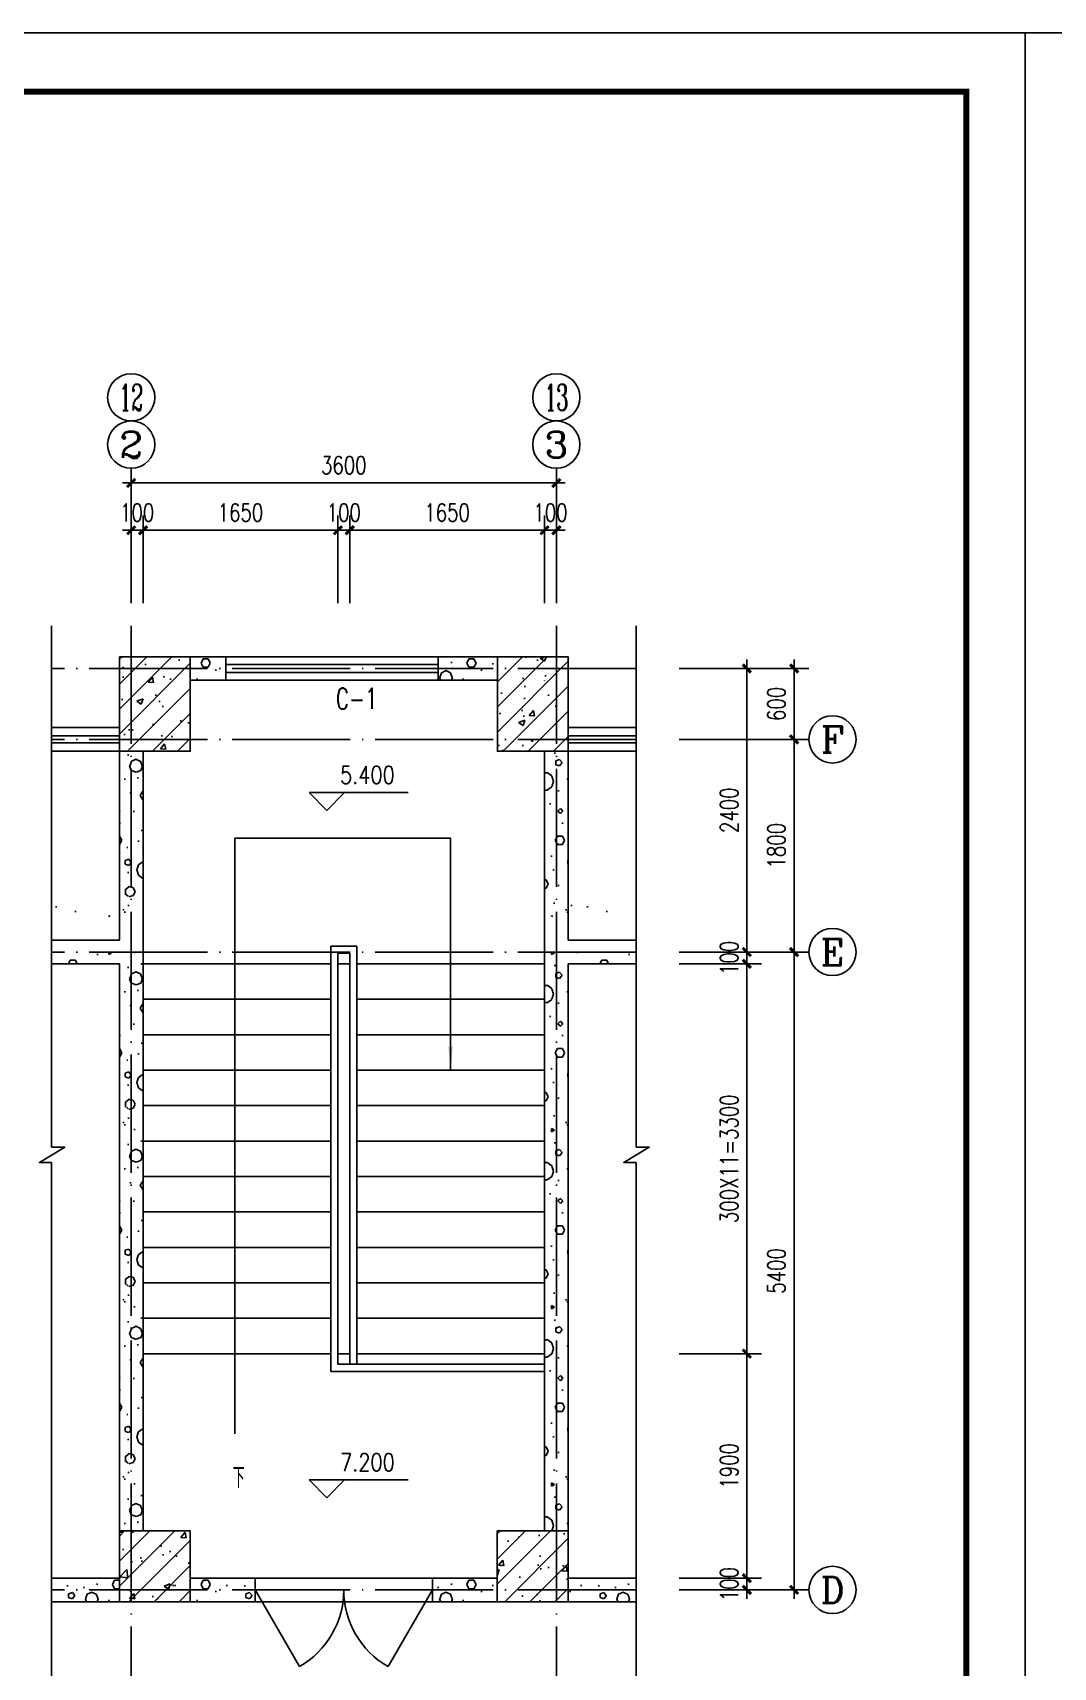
# Model space of a CAD drawing. Extents: x -105837 to 547563, y 466041 to 508041.
# Drawn here: x 352552 to 369838, y 480366 to 508041 of the extents above; entities that cross this region are included whole.
import ezdxf
from ezdxf.enums import TextEntityAlignment as Align

# ---------------------------------------------------------------- set-up
doc = ezdxf.new("R2010")
doc.units = 0
doc.header["$LTSCALE"] = 1000
doc.header["$MEASUREMENT"] = 0
doc.linetypes.add('DOTE', pattern=[2.42, 2, -0.2, 0.02, -0.2])
doc.layers.get('0').update_dxf_attribs({"linetype": 'CONTINUOUS'})
doc.layers.get('DEFPOINTS').update_dxf_attribs({"linetype": 'CONTINUOUS'})
for name, color, linetype in [('AXIS', 3, 'CONTINUOUS'), ('AXIS_TEXT', 7, 'CONTINUOUS'), ('DOTE', 1, 'DOTE'), ('PUB_DIM', 3, 'CONTINUOUS'), ('PUB_TITLE', 4, 'CONTINUOUS'), ('STAIR', 2, 'CONTINUOUS'), ('S详图索引', 7, 'CONTINUOUS'), ('t-填充', 8, 'CONTINUOUS'), ('WALL', 255, 'CONTINUOUS'), ('WINDOW', 4, 'CONTINUOUS'), ('WINDOW_TEXT', 7, 'CONTINUOUS'), ('门窗名称', 7, 'CONTINUOUS')]:
    doc.layers.add(name, color=color, linetype=linetype)
doc.styles.add('COMPLEX', font='COMPLEX.shx')
doc.styles.add('DIM_FONT', font='SIMPLEX.shx', dxfattribs={"width": 0.75})
doc.styles.add('SIMPLEX', font='SIMPLEX.SHX')
doc.styles.add('国标仿宋', font='SIMPLEX.shx', dxfattribs={"width": 0.75, "bigfont": 'gbhzfs.shx'})
doc.dimstyles.new('DIMN', dxfattribs={"dimtxt": 300, "dimasz": 1, "dimexe": 250, "dimexo": 300, "dimgap": 150, "dimtad": 1, "dimdec": 0, "dimzin": 0, "dimdsep": 46, "dimtxsty": 'DIM_FONT', "dimblk": '_DIMX', "dimcen": 0.09, "dimclrt": 7, "dimadec": 0, "dimazin": 0, "dimtfac": 1, "dimtdec": 0, "dimtix": 1, "dimtmove": 2, "dimatfit": 3, "dimldrblk": '_DIMX', "dimfxl": 1, "dimtolj": 1, "dimtzin": 0, "dimarcsym": 0})
pattern_1 = [(0, (-700685.4, 119379.8), (750, 1500), [0, -1500]), (0, (-701562.9, 119177.3), (750, 1500), [0, -1500]), (0, (-701075.4, 119162.3), (750, 1500), [0, -1500]), (0, (-700542.9, 119604.8), (750, 1500), [0, -1500]), (0, (-701165.4, 119087.3), (750, 1500), [0, -1500]), (0, (-700392.9, 120549.8), (750, 1500), [0, -1500]), (0, (-700850.4, 120429.8), (750, 1500), [0, -1500]), (0, (-700610.4, 120242.3), (750, 1500), [0, -1500]), (0, (-701832.9, 120212.3), (750, 1500), [0, -1500]), (0, (-701097.9, 120144.8), (750, 1500), [0, -1500]), (0, (-701382.9, 119762.3), (750, 1500), [0, -1500]), (0, (-701367.9, 119199.8), (750, 1500), [0, -1500]), (0, (-700805.4, 119139.8), (750, 1500), [0, -1500]), (0, (-700392.9, 119799.8), (750, 1500), [0, -1500]), (0, (-701795.4, 119567.3), (750, 1500), [0, -1500]), (0, (-701667.9, 119822.3), (750, 1500), [0, -1500]), (0, (-701082.9, 119717.3), (750, 1500), [0, -1500]), (0, (-701292.9, 119499.8), (750, 1500), [0, -1500]), (0, (-701412.9, 119994.8), (750, 1500), [0, -1500]), (0, (-701225.4, 120557.3), (750, 1500), [0, -1500]), (0, (-701735.4, 119252.3), (750, 1500), [0, -1500]), (0, (-700910.4, 120249.8), (750, 1500), [0, -1500]), (0, (-701607.9, 120272.3), (750, 1500), [0, -1500]), (0, (-701727.9, 120467.3), (750, 1500), [0, -1500]), (130.601294, (-700485.03, 120080.13), (-3749.999965, 4500.000027), [65.8539, -27592.779]), (18.43495, (-700592.18, 120108.7), (3750, 1499.999994), [67.7631, -9419.0698]), (90, (-700592.2, 120044.4), (750, 1500), [64.2857, -2935.7142]), (161.56505, (-700527.9, 120022.99), (-3750.000033, 1499.999893), [67.7631, -9419.0698]), (53.130102, (-700527.9, 120023), (750, 1500), [71.4286, -7428.5714]), (135, (-700470.75, 119258.7), (-750.0001, 1499.9999), [60.6091, -4182.0315]), (45, (-700556.46, 119258.7), (750, 1500), [60.6091, -4182.0315]), (135, (-700513.6, 119215.84), (-750.0001, 1499.9999), [60.6091, -4182.0315]), (45, (-700513.6, 119215.84), (750, 1500), [60.6091, -4182.0315]), (116.56505, (-701192.2, 120265.8), (-0.0001, 3000), [79.8596, -1597.1913]), (180, (-701227.9, 120337.3), (-750, 1500), [85.7143, -1414.2857]), (63.43495, (-701349.3, 120265.8), (1e-06, 3000), [79.8596, -1597.1913]), (116.56505, (-701313.6, 120194.4), (-0.0001, 3000), [79.8596, -1597.1913]), (0, (-701313.6, 120194.4), (750, 1500), [85.7143, -1414.2857]), (63.43495, (-701227.9, 120194.4), (1e-06, 3000), [79.8596, -1597.1913]), (107.102728, (-700627.89, 119758.7), (-2249.999919, 7500.0000288), [97.1534, -40707.258]), (143.972626, (-700656.46, 119851.56), (-14249.99984, 10500.000003), [97.1534, -20305.0515]), (180, (-700735, 119908.7), (-750, 1500), [92.8571, -1407.1428]), (36.027373, (-700906.46, 119851.56), (14249.999915, 10499.999902), [97.1534, -20305.0515]), (71.56505, (-700935.03, 119765.84), (2250.000015, 7499.999997), [90.3508, -9396.4821]), (107.102728, (-700906.46, 119672.987), (-2249.999919, 7500.0000288), [97.1534, -40707.258]), (143.972626, (-700827.89, 119615.84), (-14249.99984, 10500.000003), [97.1534, -20305.0515]), (0, (-700827.9, 119615.8), (750, 1500), [92.8571, -1407.1428]), (36.027373, (-700735.03, 119615.84), (14249.999915, 10499.999902), [97.1534, -20305.0515]), (71.56505, (-700656.46, 119672.99), (2250.000015, 7499.999997), [90.3508, -9396.4821]), (150.255118, (-700613.6, 120458.7), (-2250.000005, 1499.99998), [57.5875, -12035.799]), (90, (-700663.6, 120430.1), (750, 1500), [57.1429, -2942.857]), (29.744881, (-700663.6, 120430.13), (2250, 1499.999993), [57.5875, -12035.799]), (116.56505, (-700963.6, 119394.4), (-0.0001, 3000), [79.8596, -1597.1913]), (168.690067, (-700999.32, 119465.84), (-6750.000012, 1499.999964), [72.8431, -15224.214]), (41.185925, (-701127.89, 119430.13), (18749.999943, 16499.999905), [75.9296, -31814.5065]), (90, (-701127.9, 119358.7), (750, 1500), [71.4286, -2928.5713]), (138.814074, (-701070.75, 119308.7), (-18749.999723, 16500.0001545), [75.9296, -31814.5065]), (16.699244, (-701070.75, 119308.7), (24749.9999575, 7499.9999645), [74.5736, -31246.3455]), (60.945396, (-700999.32, 119330.13), (750.000003, 1499.9999955), [73.5402, -30813.3495]), (109.983106, (-701592.176, 120022.99), (-3750.00002, 10499.9999887), [83.605, -35030.4945]), (155.556045, (-701620.75, 120101.56), (-9750.0000463, 4499.9999106), [86.3075, -36162.8295]), (24.443955, (-701777.89, 120101.56), (9750.000014, 4499.9999825), [86.3075, -36162.8295]), (70.0168934, (-701806.46, 120022.99), (3750.0000173, 10499.9999904), [83.605, -35030.4945]), (109.983106, (-701777.89, 119944.415), (-3750.00002, 10499.9999887), [83.605, -35030.4945]), (160.016893, (-701699.32, 119915.84), (-3750.000019, 1499.999938), [83.605, -17473.4445]), (19.983107, (-701699.32, 119915.84), (3749.999996, 1500.000004), [83.605, -17473.4445]), (70.0168934, (-701620.75, 119944.415), (3750.0000173, 10499.9999904), [83.605, -35030.4945]), (122.005383, (-701035.03, 119887.27), (-750.000103, 1499.999928), [67.3856, -14083.5861]), (18.43495, (-701135.03, 119922.99), (3750, 1499.999994), [67.7631, -9419.0698]), (90, (-701135, 119858.7), (750, 1500), [64.2857, -2935.7142]), (161.56505, (-701070.75, 119837.27), (-3750.000033, 1499.999893), [67.7631, -9419.0698]), (54.462322, (-701070.75, 119837.27), (5249.999997, 7499.999995), [61.4452, -25745.5305]), (116.56505, (-701470.7, 119523), (-0.0001, 3000), [79.8596, -1597.1913]), (180, (-701506.5, 119594.4), (-750, 1500), [78.5714, -1421.4285]), (59.036243, (-701627.89, 119522.99), (750.000002, 1499.999993), [83.2993, -17409.555]), (120.963756, (-701585.03, 119451.56), (-750.000102, 1499.999931), [83.2993, -17409.555]), (0, (-701585, 119451.6), (750, 1500), [78.5714, -1421.4285]), (63.43495, (-701506.5, 119451.6), (1e-06, 3000), [79.8596, -1597.1913])]
pattern_2 = [(0, (-700685.4, 119979.8), (750, 1500), [0, -1500]), (0, (-701562.9, 119777.3), (750, 1500), [0, -1500]), (0, (-701075.4, 119762.3), (750, 1500), [0, -1500]), (0, (-700542.9, 120204.8), (750, 1500), [0, -1500]), (0, (-701165.4, 119687.3), (750, 1500), [0, -1500]), (0, (-700392.9, 121149.8), (750, 1500), [0, -1500]), (0, (-700850.4, 121029.8), (750, 1500), [0, -1500]), (0, (-700610.4, 120842.3), (750, 1500), [0, -1500]), (0, (-701832.9, 120812.3), (750, 1500), [0, -1500]), (0, (-701097.9, 120744.8), (750, 1500), [0, -1500]), (0, (-701382.9, 120362.3), (750, 1500), [0, -1500]), (0, (-701367.9, 119799.8), (750, 1500), [0, -1500]), (0, (-700805.4, 119739.8), (750, 1500), [0, -1500]), (0, (-700392.9, 120399.8), (750, 1500), [0, -1500]), (0, (-701795.4, 120167.3), (750, 1500), [0, -1500]), (0, (-701667.9, 120422.3), (750, 1500), [0, -1500]), (0, (-701082.9, 120317.3), (750, 1500), [0, -1500]), (0, (-701292.9, 120099.8), (750, 1500), [0, -1500]), (0, (-701412.9, 120594.8), (750, 1500), [0, -1500]), (0, (-701225.4, 121157.3), (750, 1500), [0, -1500]), (0, (-701735.4, 119852.3), (750, 1500), [0, -1500]), (0, (-700910.4, 120849.8), (750, 1500), [0, -1500]), (0, (-701607.9, 120872.3), (750, 1500), [0, -1500]), (0, (-701727.9, 121067.3), (750, 1500), [0, -1500]), (130.601294, (-700485.03, 120680.13), (-3749.999965, 4500.000027), [65.8539, -27592.779]), (18.43495, (-700592.18, 120708.7), (3750, 1499.999994), [67.7631, -9419.0698]), (90, (-700592.2, 120644.4), (750, 1500), [64.2857, -2935.7142]), (161.56505, (-700527.9, 120622.99), (-3750.000033, 1499.999893), [67.7631, -9419.0698]), (53.130102, (-700527.9, 120623), (750, 1500), [71.4286, -7428.5714]), (135, (-700470.75, 119858.7), (-750.0001, 1499.9999), [60.6091, -4182.0315]), (45, (-700556.46, 119858.7), (750, 1500), [60.6091, -4182.0315]), (135, (-700513.6, 119815.84), (-750.0001, 1499.9999), [60.6091, -4182.0315]), (45, (-700513.6, 119815.84), (750, 1500), [60.6091, -4182.0315]), (116.56505, (-701192.2, 120865.8), (-0.0001, 3000), [79.8596, -1597.1913]), (180, (-701227.9, 120937.3), (-750, 1500), [85.7143, -1414.2857]), (63.43495, (-701349.3, 120865.8), (1e-06, 3000), [79.8596, -1597.1913]), (116.56505, (-701313.6, 120794.4), (-0.0001, 3000), [79.8596, -1597.1913]), (0, (-701313.6, 120794.4), (750, 1500), [85.7143, -1414.2857]), (63.43495, (-701227.9, 120794.4), (1e-06, 3000), [79.8596, -1597.1913]), (107.102728, (-700627.89, 120358.7), (-2249.999919, 7500.0000288), [97.1534, -40707.258]), (143.972626, (-700656.46, 120451.56), (-14249.99984, 10500.000003), [97.1534, -20305.0515]), (180, (-700735, 120508.7), (-750, 1500), [92.8571, -1407.1428]), (36.027373, (-700906.46, 120451.56), (14249.999915, 10499.999902), [97.1534, -20305.0515]), (71.56505, (-700935.03, 120365.84), (2250.000015, 7499.999997), [90.3508, -9396.4821]), (107.102728, (-700906.46, 120272.987), (-2249.999919, 7500.0000288), [97.1534, -40707.258]), (143.972626, (-700827.89, 120215.84), (-14249.99984, 10500.000003), [97.1534, -20305.0515]), (0, (-700827.9, 120215.8), (750, 1500), [92.8571, -1407.1428]), (36.027373, (-700735.03, 120215.84), (14249.999915, 10499.999902), [97.1534, -20305.0515]), (71.56505, (-700656.46, 120272.99), (2250.000015, 7499.999997), [90.3508, -9396.4821]), (150.255118, (-700613.6, 121058.7), (-2250.000005, 1499.99998), [57.5875, -12035.799]), (90, (-700663.6, 121030.1), (750, 1500), [57.1429, -2942.857]), (29.744881, (-700663.6, 121030.13), (2250, 1499.999993), [57.5875, -12035.799]), (116.56505, (-700963.6, 119994.4), (-0.0001, 3000), [79.8596, -1597.1913]), (168.690067, (-700999.32, 120065.84), (-6750.000012, 1499.999964), [72.8431, -15224.214]), (41.185925, (-701127.89, 120030.13), (18749.999943, 16499.999905), [75.9296, -31814.5065]), (90, (-701127.9, 119958.7), (750, 1500), [71.4286, -2928.5713]), (138.814074, (-701070.75, 119908.7), (-18749.999723, 16500.0001545), [75.9296, -31814.5065]), (16.699244, (-701070.75, 119908.7), (24749.9999575, 7499.9999645), [74.5736, -31246.3455]), (60.945396, (-700999.32, 119930.13), (750.000003, 1499.9999955), [73.5402, -30813.3495]), (109.983106, (-701592.176, 120622.99), (-3750.00002, 10499.9999887), [83.605, -35030.4945]), (155.556045, (-701620.75, 120701.56), (-9750.0000463, 4499.9999106), [86.3075, -36162.8295]), (24.443955, (-701777.89, 120701.56), (9750.000014, 4499.9999825), [86.3075, -36162.8295]), (70.0168934, (-701806.46, 120622.99), (3750.0000173, 10499.9999904), [83.605, -35030.4945]), (109.983106, (-701777.89, 120544.415), (-3750.00002, 10499.9999887), [83.605, -35030.4945]), (160.016893, (-701699.32, 120515.84), (-3750.000019, 1499.999938), [83.605, -17473.4445]), (19.983107, (-701699.32, 120515.84), (3749.999996, 1500.000004), [83.605, -17473.4445]), (70.0168934, (-701620.75, 120544.415), (3750.0000173, 10499.9999904), [83.605, -35030.4945]), (122.005383, (-701035.03, 120487.27), (-750.000103, 1499.999928), [67.3856, -14083.5861]), (18.43495, (-701135.03, 120522.99), (3750, 1499.999994), [67.7631, -9419.0698]), (90, (-701135, 120458.7), (750, 1500), [64.2857, -2935.7142]), (161.56505, (-701070.75, 120437.27), (-3750.000033, 1499.999893), [67.7631, -9419.0698]), (54.462322, (-701070.75, 120437.27), (5249.999997, 7499.999995), [61.4452, -25745.5305]), (116.56505, (-701470.7, 120123), (-0.0001, 3000), [79.8596, -1597.1913]), (180, (-701506.5, 120194.4), (-750, 1500), [78.5714, -1421.4285]), (59.036243, (-701627.89, 120122.99), (750.000002, 1499.999993), [83.2993, -17409.555]), (120.963756, (-701585.03, 120051.56), (-750.000102, 1499.999931), [83.2993, -17409.555]), (0, (-701585, 120051.6), (750, 1500), [78.5714, -1421.4285]), (63.43495, (-701506.5, 120051.6), (1e-06, 3000), [79.8596, -1597.1913])]

# ---------------------------------------------------------------- blocks, each defined once
blk = doc.blocks.new('_DIMX')
blk.add_line((-150, 0), (150, 0))
at = {"const_width": 50}
blk.add_lwpolyline([(-70, -70), (70, 70)], dxfattribs=at)
blk = doc.blocks.new('*D77')
at = {"layer": 'DEFPOINTS', "color": 0, "transparency": 16777216}
for p in [(361221, 499617), (361221, 498080), (361421, 498080)]:
    blk.add_point(p, dxfattribs=at)
at = {"layer": 'PUB_DIM', "color": 0, "lineweight": -2, "transparency": 16777216}
for p, q in [((361221, 498380), (361221, 499867)), ((361421, 498380), (361421, 499867)), ((361220, 499617), (361219, 499617)), ((361421, 499617), (361221, 499617)), ((361422, 499617), (361423, 499617))]:
    blk.add_line(p, q, dxfattribs=at)
blk.add_blockref('_DIMX', (361221, 499617), dxfattribs=at)
at = {"layer": 'PUB_DIM', "color": 0, "lineweight": -2, "transparency": 16777216, "rotation": 180}
blk.add_blockref('_DIMX', (361421, 499617), dxfattribs=at)
at = {"layer": 'PUB_DIM', "color": 7, "transparency": 16777216, "insert": (361321, 499917), "char_height": 300, "attachment_point": 5, "style": 'DIM_FONT'}
blk.add_mtext('\\A1;100', dxfattribs=at)
blk = doc.blocks.new('*D78')
at = {"layer": 'DEFPOINTS', "color": 0, "transparency": 16777216}
for p in [(357721, 499617), (357721, 498080), (357921, 498080)]:
    blk.add_point(p, dxfattribs=at)
at = {"layer": 'PUB_DIM', "color": 0, "lineweight": -2, "transparency": 16777216}
for p, q in [((357721, 498380), (357721, 499867)), ((357921, 498380), (357921, 499867)), ((357720, 499617), (357719, 499617)), ((357921, 499617), (357721, 499617)), ((357922, 499617), (357923, 499617))]:
    blk.add_line(p, q, dxfattribs=at)
blk.add_blockref('_DIMX', (357721, 499617), dxfattribs=at)
at = {"layer": 'PUB_DIM', "color": 0, "lineweight": -2, "transparency": 16777216, "rotation": 180}
blk.add_blockref('_DIMX', (357921, 499617), dxfattribs=at)
at = {"layer": 'PUB_DIM', "color": 7, "transparency": 16777216, "insert": (357821, 499917), "char_height": 300, "attachment_point": 5, "style": 'DIM_FONT'}
blk.add_mtext('\\A1;100', dxfattribs=at)
blk = doc.blocks.new('*D79')
at = {"layer": 'DEFPOINTS', "color": 0, "transparency": 16777216}
for p in [(357921, 499617), (357921, 498080), (361221, 498080)]:
    blk.add_point(p, dxfattribs=at)
at = {"layer": 'PUB_DIM', "color": 0, "lineweight": -2, "transparency": 16777216}
for p, q in [((357921, 498380), (357921, 499867)), ((361221, 498380), (361221, 499867)), ((361220, 499617), (357922, 499617))]:
    blk.add_line(p, q, dxfattribs=at)
for p, rotation in [((357921, 499617), 179.999999999998), ((361221, 499617), 359.999999999998)]:
    blk.add_blockref('_DIMX', p, dxfattribs=dict(at, rotation=rotation))
at = {"layer": 'PUB_DIM', "color": 7, "transparency": 16777216, "insert": (359571, 499917), "char_height": 300, "attachment_point": 5, "style": 'DIM_FONT'}
blk.add_mtext('\\A1;1650', dxfattribs=at)
blk = doc.blocks.new('*D80')
at = {"layer": 'DEFPOINTS', "color": 0, "transparency": 16777216}
for p in [(354221, 499617), (354221, 498080), (354421, 498080)]:
    blk.add_point(p, dxfattribs=at)
at = {"layer": 'PUB_DIM', "color": 0, "lineweight": -2, "transparency": 16777216}
for p, q in [((354221, 498380), (354221, 499867)), ((354421, 498380), (354421, 499867)), ((354220, 499617), (354219, 499617)), ((354421, 499617), (354221, 499617)), ((354422, 499617), (354423, 499617))]:
    blk.add_line(p, q, dxfattribs=at)
blk.add_blockref('_DIMX', (354221, 499617), dxfattribs=at)
at = {"layer": 'PUB_DIM', "color": 0, "lineweight": -2, "transparency": 16777216, "rotation": 180}
blk.add_blockref('_DIMX', (354421, 499617), dxfattribs=at)
at = {"layer": 'PUB_DIM', "color": 7, "transparency": 16777216, "insert": (354321, 499917), "char_height": 300, "attachment_point": 5, "style": 'DIM_FONT'}
blk.add_mtext('\\A1;100', dxfattribs=at)
blk = doc.blocks.new('*D81')
at = {"layer": 'DEFPOINTS', "color": 0, "transparency": 16777216}
for p in [(354221, 500417), (354221, 498080), (361421, 498080)]:
    blk.add_point(p, dxfattribs=at)
at = {"layer": 'PUB_DIM', "color": 0, "lineweight": -2, "transparency": 16777216}
for p, q in [((354221, 498380), (354221, 500667)), ((361421, 498380), (361421, 500667)), ((361420, 500417), (354222, 500417))]:
    blk.add_line(p, q, dxfattribs=at)
for p, rotation in [((354221, 500417), 179.9999999999991), ((361421, 500417), 359.9999999999991)]:
    blk.add_blockref('_DIMX', p, dxfattribs=dict(at, rotation=rotation))
at = {"layer": 'PUB_DIM', "color": 7, "transparency": 16777216, "insert": (357821, 500717), "char_height": 300, "attachment_point": 5, "style": 'DIM_FONT'}
blk.add_mtext('\\A1;3600', dxfattribs=at)
blk = doc.blocks.new('*D82')
at = {"layer": 'DEFPOINTS', "color": 0, "transparency": 16777216}
for p in [(354421, 499617), (354421, 498080), (357721, 498080)]:
    blk.add_point(p, dxfattribs=at)
at = {"layer": 'PUB_DIM', "color": 0, "lineweight": -2, "transparency": 16777216}
for p, q in [((354421, 498380), (354421, 499867)), ((357721, 498380), (357721, 499867)), ((357720, 499617), (354422, 499617))]:
    blk.add_line(p, q, dxfattribs=at)
at = {"layer": 'PUB_DIM', "color": 0, "lineweight": -2, "transparency": 16777216, "rotation": 180}
blk.add_blockref('_DIMX', (354421, 499617), dxfattribs=at)
at = {"layer": 'PUB_DIM', "color": 0, "lineweight": -2, "transparency": 16777216}
blk.add_blockref('_DIMX', (357721, 499617), dxfattribs=at)
at = {"layer": 'PUB_DIM', "color": 7, "transparency": 16777216, "insert": (356071, 499917), "char_height": 300, "attachment_point": 5, "style": 'DIM_FONT'}
blk.add_mtext('\\A1;1650', dxfattribs=at)
blk = doc.blocks.new('_dblk1')
for p, q in [((-0.5, 0), (-0.25, -0.433)), ((0.5, 0), (0.25, -0.433))]:
    blk.add_line(p, q)
for centre, start, end in [((-0.5, 0), 300, 0), ((0.5, 0), 180, 240)]:
    blk.add_arc(centre, 0.5, start, end)
at = {"layer": 'WINDOW_TEXT', "style": 'SIMPLEX', "flags": 9}
blk.add_attdef('A', text='', height=1, dxfattribs=at).set_placement((0, 1.5), align=Align.MIDDLE)
blk = doc.blocks.new('_WBLK')
for p, q in [((-0.5, 0.5), (0.5, 0.5)), ((0.5, 0.1667), (-0.5, 0.1667)), ((0.5, -0.1667), (-0.5, -0.1667)), ((-0.5, -0.5), (0.5, -0.5))]:
    blk.add_line(p, q)
at = {"layer": 'WINDOW_TEXT', "style": 'SIMPLEX', "flags": 9}
blk.add_attdef('A', text='', height=1, dxfattribs=at).set_placement((0, 1.5), align=Align.MIDDLE)
blk = doc.blocks.new('_arrow')
blk.add_solid([(0, 0), (-1, 0.1), (-1, -0.1)])
blk = doc.blocks.new('*D213')
at = {"layer": 'DEFPOINTS', "color": 0, "transparency": 16777216}
for p in [(363203, 485676), (363203, 481876), (364648, 481876)]:
    blk.add_point(p, dxfattribs=at)
at = {"layer": 'PUB_DIM', "color": 0, "lineweight": -2, "transparency": 16777216}
for p, q in [((363503, 485676), (364898, 485676)), ((364648, 485675), (364648, 481877)), ((363503, 481876), (364898, 481876))]:
    blk.add_line(p, q, dxfattribs=at)
for p, rotation in [((364648, 485676), 90), ((364648, 481876), 270)]:
    blk.add_blockref('_DIMX', p, dxfattribs=dict(at, rotation=rotation))
at = {"layer": 'PUB_DIM', "color": 7, "transparency": 16777216, "insert": (364348, 483776), "char_height": 300, "attachment_point": 5, "rotation": 90, "style": 'DIM_FONT'}
blk.add_mtext('\\A1;1900', dxfattribs=at)
blk = doc.blocks.new('*D214')
at = {"layer": 'DEFPOINTS', "color": 0, "transparency": 16777216}
for p in [(363203, 492476), (363203, 481676), (365448, 481676)]:
    blk.add_point(p, dxfattribs=at)
at = {"layer": 'PUB_DIM', "color": 0, "lineweight": -2, "transparency": 16777216}
for p, q in [((363503, 492476), (365698, 492476)), ((365448, 492475), (365448, 481677)), ((363503, 481676), (365698, 481676))]:
    blk.add_line(p, q, dxfattribs=at)
for p, rotation in [((365448, 492476), 90), ((365448, 481676), 270)]:
    blk.add_blockref('_DIMX', p, dxfattribs=dict(at, rotation=rotation))
at = {"layer": 'PUB_DIM', "color": 7, "transparency": 16777216, "insert": (365148, 487076), "char_height": 300, "attachment_point": 5, "rotation": 90, "style": 'DIM_FONT'}
blk.add_mtext('\\A1;5400', dxfattribs=at)
blk = doc.blocks.new('*D215')
at = {"layer": 'DEFPOINTS', "color": 0, "transparency": 16777216}
for p in [(363203, 481876), (363203, 481676), (364648, 481676)]:
    blk.add_point(p, dxfattribs=at)
at = {"layer": 'PUB_DIM', "color": 0, "lineweight": -2, "transparency": 16777216}
for p, q in [((363503, 481876), (364898, 481876)), ((364648, 481877), (364648, 481878)), ((364648, 481876), (364648, 481676)), ((363503, 481676), (364898, 481676)), ((364648, 481675), (364648, 481674))]:
    blk.add_line(p, q, dxfattribs=at)
for p, rotation in [((364648, 481876), 270), ((364648, 481676), 90)]:
    blk.add_blockref('_DIMX', p, dxfattribs=dict(at, rotation=rotation))
at = {"layer": 'PUB_DIM', "color": 7, "transparency": 16777216, "insert": (364348, 481776), "char_height": 300, "attachment_point": 5, "rotation": 90, "style": 'DIM_FONT'}
blk.add_mtext('\\A1;100', dxfattribs=at)
blk = doc.blocks.new('_axiso')
blk.add_circle((0, 0), 0.5)
at = {"layer": 'AXIS_TEXT', "style": 'COMPLEX', "width": 1.041667}
blk.add_attdef('A', text='', height=0.56, dxfattribs=at).set_placement((-0.25, -0.28), (0.25, -0.28), align=Align.FIT)
blk = doc.blocks.new('*D216')
at = {"layer": 'DEFPOINTS', "color": 0, "transparency": 16777216}
for p in [(363203, 492476), (364648, 492476), (363203, 492276)]:
    blk.add_point(p, dxfattribs=at)
at = {"layer": 'PUB_DIM', "color": 0, "lineweight": -2, "transparency": 16777216}
for p, q in [((363503, 492476), (364898, 492476)), ((364648, 492477), (364648, 492478)), ((364648, 492276), (364648, 492476)), ((363503, 492276), (364898, 492276)), ((364648, 492275), (364648, 492274))]:
    blk.add_line(p, q, dxfattribs=at)
for p, rotation in [((364648, 492476), 270), ((364648, 492276), 90)]:
    blk.add_blockref('_DIMX', p, dxfattribs=dict(at, rotation=rotation))
at = {"layer": 'PUB_DIM', "color": 7, "transparency": 16777216, "insert": (364348, 492376), "char_height": 300, "attachment_point": 5, "rotation": 90, "style": 'DIM_FONT'}
blk.add_mtext('\\A1;100', dxfattribs=at)
blk = doc.blocks.new('*D217')
at = {"layer": 'DEFPOINTS', "color": 0, "transparency": 16777216}
for p in [(363203, 497276), (363203, 492476), (364648, 492476)]:
    blk.add_point(p, dxfattribs=at)
at = {"layer": 'PUB_DIM', "color": 0, "lineweight": -2, "transparency": 16777216}
for p, q in [((363503, 497276), (364898, 497276)), ((364648, 497275), (364648, 492477)), ((363503, 492476), (364898, 492476))]:
    blk.add_line(p, q, dxfattribs=at)
for p, rotation in [((364648, 497276), 90), ((364648, 492476), 270)]:
    blk.add_blockref('_DIMX', p, dxfattribs=dict(at, rotation=rotation))
at = {"layer": 'PUB_DIM', "color": 7, "transparency": 16777216, "insert": (364348, 494876), "char_height": 300, "attachment_point": 5, "rotation": 90, "style": 'DIM_FONT'}
blk.add_mtext('\\A1;2400', dxfattribs=at)
blk = doc.blocks.new('*D218')
at = {"layer": 'DEFPOINTS', "color": 0, "transparency": 16777216}
for p in [(363203, 496076), (363203, 492476), (365448, 492476)]:
    blk.add_point(p, dxfattribs=at)
at = {"layer": 'PUB_DIM', "color": 0, "lineweight": -2, "transparency": 16777216}
for p, q in [((363503, 496076), (365698, 496076)), ((365448, 496075), (365448, 492477)), ((363503, 492476), (365698, 492476))]:
    blk.add_line(p, q, dxfattribs=at)
for p, rotation in [((365448, 496076), 90), ((365448, 492476), 270)]:
    blk.add_blockref('_DIMX', p, dxfattribs=dict(at, rotation=rotation))
at = {"layer": 'PUB_DIM', "color": 7, "transparency": 16777216, "insert": (365148, 494276), "char_height": 300, "attachment_point": 5, "rotation": 90, "style": 'DIM_FONT'}
blk.add_mtext('\\A1;1800', dxfattribs=at)
blk = doc.blocks.new('*D219')
at = {"layer": 'DEFPOINTS', "color": 0, "transparency": 16777216}
for p in [(364003, 497276), (364003, 496076), (365448, 496076)]:
    blk.add_point(p, dxfattribs=at)
at = {"layer": 'PUB_DIM', "color": 0, "lineweight": -2, "transparency": 16777216}
for p, q in [((364303, 497276), (365698, 497276)), ((365448, 497275), (365448, 496077)), ((364303, 496076), (365698, 496076))]:
    blk.add_line(p, q, dxfattribs=at)
for p, rotation in [((365448, 497276), 90), ((365448, 496076), 270)]:
    blk.add_blockref('_DIMX', p, dxfattribs=dict(at, rotation=rotation))
at = {"layer": 'PUB_DIM', "color": 7, "transparency": 16777216, "insert": (365148, 496676), "char_height": 300, "attachment_point": 5, "rotation": 90, "style": 'DIM_FONT'}
blk.add_mtext('\\A1;600', dxfattribs=at)
blk = doc.blocks.new('*D220')
at = {"layer": 'DEFPOINTS', "color": 0, "transparency": 16777216}
for p in [(363203, 492276), (363203, 485676), (364648, 485676)]:
    blk.add_point(p, dxfattribs=at)
at = {"layer": 'PUB_DIM', "color": 0, "lineweight": -2, "transparency": 16777216}
for p, q in [((363503, 492276), (364898, 492276)), ((364648, 492275), (364648, 485677)), ((363503, 485676), (364898, 485676))]:
    blk.add_line(p, q, dxfattribs=at)
for p, rotation in [((364648, 492276), 90), ((364648, 485676), 270)]:
    blk.add_blockref('_DIMX', p, dxfattribs=dict(at, rotation=rotation))
at = {"layer": 'PUB_DIM', "color": 7, "transparency": 16777216, "insert": (364348, 488976), "char_height": 300, "attachment_point": 5, "rotation": 90, "style": 'DIM_FONT'}
blk.add_mtext('\\A1;300X11=3300', dxfattribs=at)

msp = doc.modelspace()

# ---------------------------------------------------------------- hatches: boundary and pattern name
at = {"layer": 't-填充'}
h = msp.add_hatch(dxfattribs=at)
h.set_pattern_fill('AN31C', color=256, scale=1500, style=0)
h.set_pattern_definition([(45, (-701127.9, 119837.27), (-212.132034, 212.132034), []), (50, (-701127.9, 119837.3), (1075.8903, -94.1282), [112.5, -1237.5]), (355, (-701127.9, 119837.3), (-208.127, 1128.2882), [90, -990]), (100.4514, (-701038.2, 119829.4), (867.7641, 1034.1593), [95.6103, -1051.7132]), (46.1842, (-701127.9, 120137.3), (1600.8616, -248.2785), [168.75, -1856.25]), (96.6356, (-700994.5, 120116.6), (1401.994, 1461.1768), [143.4154, -1577.5695]), (351.1842, (-701127.9, 120137.3), (1401.993, 1461.178), [135, -1485]), (21, (-700977.9, 120062.3), (895.3606, -603.92834), [112.5, -1237.5]), (326, (-700977.9, 120062.3), (364.973, 1087.7251), [90, -990]), (71.4514, (-700903.3, 120011.9), (1260.3339, 483.7957), [95.6103, -1051.7132]), (37.5, (-701127.9, 119837.27), (18.23978, 499.34078), [0, -978, 0, -1005, 0, -993.75]), (7.5, (-701127.9, 119837.27), (394.6043, 591.61757), [0, -573, 0, -955.5, 0, -378.75]), (327.5, (-701462.4, 119837.27), (800.73365, -33.83231), [0, -375, 0, -1170, 0, -1552.5]), (317.5, (-701612.4, 119837.3), (874.77925, 150.15747), [0, -487.5, 0, -777, 0, -1102.5])])
h.paths.add_polyline_path([(354022.35273, 497476.33465), (355221.35273, 497476.33465), (355221.35273, 495876.33465), (354022.35273, 495876.33465)])
h.paths.add_polyline_path([(360422.35273, 497476.33465), (361621.35273, 497476.33465), (361621.35273, 495876.33465), (360422.35273, 495876.33465)])
h.paths.add_polyline_path([(354021.35273, 482676.33465), (355221.35273, 482676.33465), (355221.35273, 481476.33465), (354021.35273, 481476.33465)])
h.paths.add_polyline_path([(360421.35273, 482676.33465), (361621.35273, 482676.33465), (361621.35273, 481476.33465), (360421.35273, 481476.33465)])
h = msp.add_hatch(dxfattribs=at)
h.set_pattern_fill('AN32C', color=256, scale=1500, style=0)
h.set_pattern_definition(pattern_2)
h.paths.add_polyline_path([(355821.35273, 497476.33465), (355221.35273, 497476.33465), (355221.35273, 497276.33465), (355821.35273, 497276.33465)])
h.paths.add_polyline_path([(355821.35273, 497276.33465), (355221.35273, 497276.33465), (355221.35273, 497076.33465), (355821.35273, 497076.33465)])
h.paths.add_polyline_path([(360422.35273, 497476.33465), (359421.35273, 497476.33465), (359421.35273, 497276.33465), (360422.35273, 497276.33465)])
h.paths.add_polyline_path([(360422.35273, 497276.33465), (359421.35273, 497276.33465), (359421.35273, 497076.33465), (360422.35273, 497076.33465)])
h = msp.add_hatch(dxfattribs=at)
h.set_pattern_fill('AN32C', color=256, scale=1500, style=0)
h.set_pattern_definition(pattern_2)
h.paths.add_polyline_path([(354221.35273, 495876.33465), (354021.35273, 495876.33465), (354021.35273, 493276.33465), (352872.15106, 493276.33465), (352872.15106, 493076.33465), (354221.35273, 493076.33465)])
h.paths.add_polyline_path([(354421.35273, 495876.33465), (354221.35273, 495876.33465), (354221.35273, 493076.33465), (354421.35273, 493076.33465)])
h = msp.add_hatch(dxfattribs=at)
h.set_pattern_fill('AN32C', color=256, scale=1500, style=0)
h.set_pattern_definition(pattern_2)
h.paths.add_polyline_path([(361421.35273, 495876.33465), (361221.35273, 495876.33465), (361221.35273, 493076.33465), (361421.35273, 493076.33465)])
h.paths.add_polyline_path([(361621.35273, 495876.33465), (361421.35273, 495876.33465), (361421.35273, 493076.33465), (362770.55439, 493076.33465), (362770.55439, 493276.33465), (361621.35273, 493276.33465)])
h = msp.add_hatch(dxfattribs=at)
h.set_pattern_fill('AN32C', color=256, scale=1500, style=0)
h.set_pattern_definition(pattern_1)
h.paths.add_polyline_path([(354221.35273, 492476.33465), (352872.15106, 492476.33465), (352872.15106, 492276.33465), (354021.35273, 492276.33465), (354021.35273, 482676.33465), (354221.35273, 482676.33465)])
h.paths.add_polyline_path([(354421.35273, 492476.33465), (354221.35273, 492476.33465), (354221.35273, 482676.33465), (354421.35273, 482676.33465)])
h = msp.add_hatch(dxfattribs=at)
h.set_pattern_fill('AN32C', color=256, scale=1500, style=0)
h.set_pattern_definition(pattern_1)
h.paths.add_polyline_path([(361421.35273, 492476.33465), (361221.35273, 492476.33465), (361221.35273, 482676.33465), (361421.35273, 482676.33465)])
h.paths.add_polyline_path([(361621.35273, 492276.33465), (362770.55439, 492276.33465), (362770.55439, 492476.33465), (361421.35273, 492476.33465), (361421.35273, 482676.33465), (361621.35273, 482676.33465)])
h = msp.add_hatch(dxfattribs=at)
h.set_pattern_fill('AN32C', color=256, scale=1500, style=0)
h.set_pattern_definition(pattern_1)
h.paths.add_polyline_path([(354021.35273, 481876.33465), (352872.15106, 481876.33465), (352872.15106, 481676.33465), (354021.35273, 481676.33465)])
h.paths.add_polyline_path([(354021.35273, 481676.33465), (352872.15106, 481676.33465), (352872.15106, 481476.33465), (354021.35273, 481476.33465)])
h.paths.add_polyline_path([(356321.35273, 481876.33465), (355221.35273, 481876.33465), (355221.35273, 481676.33465), (356321.35273, 481676.33465)])
h.paths.add_polyline_path([(356321.35273, 481676.33465), (355221.35273, 481676.33465), (355221.35273, 481476.33465), (356321.35273, 481476.33465)])
h.paths.add_polyline_path([(360421.35273, 481876.33465), (359321.35273, 481876.33465), (359321.35273, 481676.33465), (360421.35273, 481676.33465)])
h.paths.add_polyline_path([(360421.35273, 481676.33465), (359321.35273, 481676.33465), (359321.35273, 481476.33465), (360421.35273, 481476.33465)])
h = msp.add_hatch(dxfattribs=at)
h.set_pattern_fill('AN32C', color=256, scale=1500, style=0)
h.set_pattern_definition(pattern_1)
h.paths.add_polyline_path([(362770.55439, 481876.33465), (361621.35273, 481876.33465), (361621.35273, 481676.33465), (362770.55439, 481676.33465)])
h.paths.add_polyline_path([(362770.55439, 481676.33465), (361621.35273, 481676.33465), (361621.35273, 481476.33465), (362770.55439, 481476.33465)])

# ---------------------------------------------------------------- linework, layer by layer
at = {"color": 23}
for p, q in [((352872.15106, 497999.01543), (352872.15106, 489169.97914)), ((362770.55439, 497999.01543), (362770.55439, 489169.97914)), ((352872.15106, 488915.64968), (352872.15106, 480020.67966)), ((362770.55439, 488915.64968), (362770.55439, 480020.67966)), ((359321.35273, 481876.33465), (356321.35273, 481876.33465)), ((356321.35273, 481476.33465), (359321.35273, 481476.33465))]:
    msp.add_line(p, q, dxfattribs=at)
for points in [[(352872.15106, 489169.97914), (353095.16674, 489169.97914), (352665.05377, 488915.64968), (352872.15106, 488915.64968)], [(362770.55439, 489169.97914), (362993.57008, 489169.97914), (362563.45711, 488915.64968), (362770.55439, 488915.64968)]]:
    msp.add_lwpolyline(points, dxfattribs=at)
at = {"layer": 'DOTE'}
for p, q in [((354221.35273, 497999.01543), (354221.35273, 480020.67966)), ((361421.35273, 497999.01543), (361421.35273, 480020.67966)), ((362770.55439, 497276.33465), (352872.15106, 497276.33465)), ((362770.55439, 496076.33465), (352872.15106, 496076.33465)), ((362770.55439, 492476.33465), (352872.15106, 492476.33465)), ((362770.55439, 481676.33465), (352872.15106, 481676.33465))]:
    msp.add_line(p, q, dxfattribs=at)
at = {"layer": 'PUB_DIM'}
for p, q in [((357233.0493, 495174.99035), (357833.0493, 495174.99035)), ((357533.0493, 494874.99035), (357233.0493, 495174.99035)), ((357533.0493, 495174.99035), (358910.19216, 495174.99035)), ((357833.0493, 495174.99035), (357533.0493, 494874.99035)), ((357533.0493, 483238.33975), (357233.0493, 483538.33975)), ((357233.0493, 483538.33975), (357833.0493, 483538.33975)), ((357533.0493, 483538.33975), (358910.19216, 483538.33975)), ((357833.0493, 483538.33975), (357533.0493, 483238.33975))]:
    msp.add_line(p, q, dxfattribs=at)
msp.add_lwpolyline([(359631.35273, 490476.33465), (359631.35273, 494403.36661), (355975.69205, 494403.36661), (355975.69205, 484321.37815)], dxfattribs=at)
at = {"layer": 'PUB_TITLE'}
for points in [[(309963.01576, 466040.74173), (369363.01576, 466040.74173), (369363.01576, 508040.74173), (309963.01576, 508040.74173)], [(369363.01576, 466040.74173), (428763.01576, 466040.74173), (428763.01576, 508040.74173), (369363.01576, 508040.74173)]]:
    msp.add_lwpolyline(points, close=True, dxfattribs=at)
at = {"layer": 'PUB_TITLE', "const_width": 100}
msp.add_lwpolyline([(310963.01576, 467040.74173), (368363.01576, 467040.74173), (368363.01576, 507040.74173), (310963.01576, 507040.74173)], close=True, dxfattribs=at)
at = {"layer": 'STAIR', "linetype": 'Continuous'}
for p, q in [((352872.15106, 496276.33465), (354021.35273, 496276.33465)), ((361621.35273, 496276.33465), (362770.55439, 496276.33465)), ((352872.15106, 496136.33465), (354021.35273, 496136.33465)), ((352872.15106, 496016.33465), (354021.35273, 496016.33465)), ((361621.35273, 496136.33465), (362770.55439, 496136.33465)), ((361621.35273, 496016.33465), (362770.55439, 496016.33465)), ((352872.15106, 495876.33465), (354021.35273, 495876.33465)), ((361621.35273, 495876.33465), (362770.55439, 495876.33465)), ((357601.35273, 492576.33465), (357601.35273, 485376.33465)), ((358041.35273, 492576.33465), (357601.35273, 492576.33465)), ((357721.35273, 492456.33465), (357721.35273, 485496.33465)), ((357921.35273, 492456.33465), (357721.35273, 492456.33465)), ((357921.35273, 490044.03795), (357921.35273, 492456.33465)), ((358041.35273, 485496.33465), (358041.35273, 492576.33465)), ((354421.35273, 492276.33465), (357601.35273, 492276.33465)), ((357601.35273, 492276.33465), (354421.35273, 492276.33465)), ((357721.35273, 492276.33465), (357721.35273, 485676.33465)), ((357921.35273, 492276.33465), (357721.35273, 492276.33465)), ((357921.35273, 492276.33465), (357921.35273, 485676.33465)), ((361221.35273, 492276.33465), (358041.35273, 492276.33465)), ((361221.35273, 492276.33465), (358041.35273, 492276.33465)), ((354421.35273, 491676.33465), (357601.35273, 491676.33465)), ((361221.35273, 491676.33465), (358041.35273, 491676.33465)), ((354421.35273, 491076.33465), (357601.35273, 491076.33465)), ((361221.35273, 491076.33465), (358041.35273, 491076.33465)), ((354421.35273, 490476.33465), (357601.35273, 490476.33465)), ((361221.35273, 490476.33465), (358041.35273, 490476.33465)), ((354421.35273, 489876.33465), (357601.35273, 489876.33465)), ((361221.35273, 489876.33465), (358041.35273, 489876.33465)), ((357921.35273, 485496.33465), (357921.35273, 489828.63136)), ((354421.35273, 489276.33465), (357601.35273, 489276.33465)), ((361221.35273, 489276.33465), (358041.35273, 489276.33465)), ((354421.35273, 488676.33465), (357601.35273, 488676.33465)), ((361221.35273, 488676.33465), (358041.35273, 488676.33465)), ((354421.35273, 488076.33465), (357601.35273, 488076.33465)), ((361221.35273, 488076.33465), (358041.35273, 488076.33465)), ((354421.35273, 487476.33465), (357601.35273, 487476.33465)), ((361221.35273, 487476.33465), (358041.35273, 487476.33465)), ((354421.35273, 486876.33465), (357601.35273, 486876.33465)), ((361221.35273, 486876.33465), (358041.35273, 486876.33465)), ((354421.35273, 486276.33465), (357601.35273, 486276.33465)), ((361221.35273, 486276.33465), (358041.35273, 486276.33465)), ((354421.35273, 485676.33465), (357601.35273, 485676.33465)), ((357921.35273, 485676.33465), (357721.35273, 485676.33465)), ((357721.35273, 485496.33465), (361221.35273, 485496.33465)), ((361221.35273, 485676.33465), (358041.35273, 485676.33465)), ((357601.35273, 485376.33465), (361221.35273, 485376.33465))]:
    msp.add_line(p, q, dxfattribs=at)
at = {"layer": 'WALL', "linetype": 'Continuous'}
for p, q in [((354021.35273, 497475.33465), (354021.35273, 492676.33465)), ((354022.35273, 497476.33465), (355821.35273, 497476.33465)), ((359421.35273, 497476.33465), (361620.35273, 497476.33465)), ((361620.35273, 497476.33465), (361621.35273, 497475.33465)), ((361621.35273, 492676.33465), (361621.35273, 497475.33465)), ((355221.35273, 497076.33465), (355821.35273, 497076.33465)), ((359421.35273, 497076.33465), (360422.35273, 497076.33465)), ((361220.35273, 497076.33465), (361221.35273, 497075.33465)), ((354421.35273, 482676.33465), (354421.35273, 495876.33465)), ((361221.35273, 482676.33465), (361221.35273, 495876.33465)), ((352872.15106, 492676.33465), (354021.35273, 492676.33465)), ((361621.35273, 492676.33465), (362770.55439, 492676.33465)), ((352872.15106, 492276.33465), (354021.35273, 492276.33465)), ((354021.35273, 492276.33465), (354021.35273, 481876.33465)), ((361621.35273, 481876.83465), (361621.35273, 492276.33465)), ((361621.35273, 492276.33465), (362770.55439, 492276.33465)), ((354021.35273, 481876.33465), (352872.15106, 481876.33465)), ((361621.35273, 481876.83465), (361621.85273, 481876.33465)), ((362770.55439, 481876.33465), (361621.85273, 481876.33465)), ((352872.15106, 481476.33465), (354420.35273, 481476.33465)), ((354421.35273, 481477.33465), (354420.35273, 481476.33465)), ((361221.35273, 481477.33465), (361222.35273, 481476.33465)), ((361222.35273, 481476.33465), (362770.55439, 481476.33465))]:
    msp.add_line(p, q, dxfattribs=at)
at = {"layer": 'WALL'}
for p, q in [((355821.35273, 497076.33465), (355821.35273, 497476.33465)), ((359421.35273, 497076.33465), (359421.35273, 497476.33465)), ((355221.35273, 481876.33465), (356321.35273, 481876.33465)), ((356321.35273, 481876.33465), (356321.35273, 481476.33465)), ((359321.35273, 481876.33465), (360421.35273, 481876.33465)), ((359321.35273, 481876.33465), (359321.35273, 481476.33465)), ((354420.35273, 481476.33465), (356321.35273, 481476.33465)), ((359321.35273, 481476.33465), (361222.35273, 481476.33465))]:
    msp.add_line(p, q, dxfattribs=at)
at = {"layer": 'WALL', "linetype": 'Continuous'}
for points in [[(354022.35273, 497476.33465), (355221.35273, 497476.33465), (355221.35273, 495876.33465), (354022.35273, 495876.33465)], [(360422.35273, 497476.33465), (361621.35273, 497476.33465), (361621.35273, 495876.33465), (360422.35273, 495876.33465)]]:
    msp.add_lwpolyline(points, close=True, dxfattribs=at)
at = {"layer": 'WALL'}
for points in [[(354021.35273, 482676.33465), (355221.35273, 482676.33465), (355221.35273, 481476.33465), (354021.35273, 481476.33465)], [(360421.35273, 482676.33465), (361621.35273, 482676.33465), (361621.35273, 481476.33465), (360421.35273, 481476.33465)]]:
    msp.add_lwpolyline(points, close=True, dxfattribs=at)

# ---------------------------------------------------------------- block references
at = {"layer": 'AXIS'}
ref = msp.add_blockref('_axiso', (354221.35273, 501867.2316), dxfattribs=dict(at, xscale=-800, yscale=800, zscale=800, rotation=180))
ref.add_attrib('A', '12', dxfattribs={"layer": 'AXIS_TEXT', "height": 448, "style": 'COMPLEX', "width": 0.646552}).set_placement((354021.35273, 501643.2316), (354421.35273, 501643.2316), align=Align.FIT)
ref = msp.add_blockref('_axiso', (361421.35273, 501867.2316), dxfattribs=dict(at, xscale=-800, yscale=800, zscale=800, rotation=180))
ref.add_attrib('A', '13', dxfattribs={"layer": 'AXIS_TEXT', "height": 448, "style": 'COMPLEX', "width": 0.646552}).set_placement((361221.35273, 501643.2316), (361621.35273, 501643.2316), align=Align.FIT)
ref = msp.add_blockref('_axiso', (354221.35273, 501067.2316), dxfattribs=dict(at, xscale=-800, yscale=800, zscale=800, rotation=180))
ref.add_attrib('A', '2', dxfattribs={"layer": 'AXIS_TEXT', "height": 448, "style": 'COMPLEX', "width": 1.339286}).set_placement((354021.35273, 500843.2316), (354421.35273, 500843.2316), align=Align.FIT)
ref = msp.add_blockref('_axiso', (361421.35273, 501067.2316), dxfattribs=dict(at, xscale=-800, yscale=800, zscale=800, rotation=180))
ref.add_attrib('A', '3', dxfattribs={"layer": 'AXIS_TEXT', "height": 448, "style": 'COMPLEX', "width": 1.339286}).set_placement((361221.35273, 500843.2316), (361621.35273, 500843.2316), align=Align.FIT)
ref = msp.add_blockref('_axiso', (366098.26306, 496076.33465), dxfattribs=dict(at, xscale=-800, yscale=800, zscale=800))
ref.add_attrib('A', 'F', dxfattribs={"layer": 'AXIS_TEXT', "height": 448, "style": 'COMPLEX', "width": 1.171875}).set_placement((365898.26306, 495852.33465), (366298.26306, 495852.33465), align=Align.FIT)
ref = msp.add_blockref('_axiso', (366098.26306, 492476.33465), dxfattribs=dict(at, xscale=-800, yscale=800, zscale=800))
ref.add_attrib('A', 'E', dxfattribs={"layer": 'AXIS_TEXT', "height": 448, "style": 'COMPLEX', "width": 1.171875}).set_placement((365898.26306, 492252.33465), (366298.26306, 492252.33465), align=Align.FIT)
ref = msp.add_blockref('_axiso', (366098.26306, 481676.33465), dxfattribs=dict(at, xscale=-800, yscale=800, zscale=800))
ref.add_attrib('A', 'D', dxfattribs={"layer": 'AXIS_TEXT', "height": 448, "style": 'COMPLEX', "width": 1.102941}).set_placement((365898.26306, 481452.33465), (366298.26306, 481452.33465), align=Align.FIT)
at = {"layer": 'PUB_DIM', "xscale": 400, "yscale": 400, "zscale": 400, "rotation": 270}
msp.add_blockref('_arrow', (359631.35273, 490476.33465), dxfattribs=at)
at = {"layer": 'WINDOW'}
for name, p, xscale, yscale, zscale in [('_WBLK', (357621.35273, 497276.33465), 3600, 400, 3600), ('_dblk1', (357821.35273, 481676.33465), 3000, 3000, 3000)]:
    msp.add_blockref(name, p, dxfattribs=dict(at, xscale=xscale, yscale=yscale, zscale=zscale))

# ---------------------------------------------------------------- texts
at = {"layer": 'PUB_DIM', "color": 7, "style": 'DIM_FONT', "width": 0.8}
for s, p in [('5.400', (358221.62073, 495474.99035)), ('7.200', (358221.62073, 483838.33975))]:
    msp.add_text(s, height=300, dxfattribs=at).set_placement(p, align=Align.MIDDLE)
at = {"layer": 'S详图索引', "style": '国标仿宋', "width": 0.8}
msp.add_text('下', height=350, dxfattribs=at).set_placement((355939.88212, 483401.47891))
at = {"layer": '门窗名称', "style": '国标仿宋', "width": 0.7}
msp.add_text('C-1', height=350, dxfattribs=at).set_placement((357687.19401, 496590.75553))

# ---------------------------------------------------------------- dimensions: what is measured, and where the dimension line sits
at = {"layer": 'PUB_DIM'}
for p1, p2, distance, picture, middle in [((361421.35273, 498079.9817), (354221.35273, 498079.9817), -2337.2499, '*D81', (357821.35273, 500717.2316)), ((354421.35273, 498079.9817), (354221.35273, 498079.9817), -1537.2499, '*D80', (354321.35273, 499917.2316)), ((357721.35273, 498079.9817), (354421.35273, 498079.9817), -1537.2499, '*D82', (356071.35273, 499917.2316)), ((357921.35273, 498079.9817), (357721.35273, 498079.9817), -1537.2499, '*D78', (357821.35273, 499917.2316)), ((361221.35273, 498079.9817), (357921.35273, 498079.9817), -1537.2499, '*D79', (359571.35273, 499917.2316)), ((361421.35273, 498079.9817), (361221.35273, 498079.9817), -1537.2499, '*D77', (361321.35273, 499917.2316)), ((363203.19267, 497276.33465), (363203.19267, 492476.33465), 1445.07039, '*D217', (364348.26306, 494876.33465)), ((364003.19267, 497276.33465), (364003.19267, 496076.33465), 1445.07039, '*D219', (365148.26306, 496676.33465)), ((363203.19267, 496076.33465), (363203.19267, 492476.33465), 2245.07039, '*D218', (365148.26306, 494276.33465)), ((363203.19267, 492276.33465), (363203.19267, 492476.33465), -1445.07039, '*D216', (364348.26306, 492376.33465)), ((363203.19267, 492476.33465), (363203.19267, 481676.33465), 2245.07039, '*D214', (365148.26306, 487076.33465)), ((363203.19267, 485676.33465), (363203.19267, 481876.33465), 1445.07039, '*D213', (364348.26306, 483776.33465)), ((363203.19267, 481876.33465), (363203.19267, 481676.33465), 1445.07039, '*D215', (364348.26306, 481776.33465))]:
    dim = msp.add_aligned_dim(p1=p1, p2=p2, distance=distance, dimstyle='DIMN', override={"dimlfac": 0.5}, dxfattribs=at)
    dim.commit()
    dim.dimension.update_dxf_attribs({"geometry": picture, "text_midpoint": middle})
dim = msp.add_aligned_dim(p1=(363203.19267, 492276.33465), p2=(363203.19267, 485676.33465), distance=1445.07039, text='300X11=3300', dimstyle='DIMN', override={"dimlfac": 0.5}, dxfattribs=at)
dim.commit()
dim.dimension.update_dxf_attribs({"geometry": '*D220', "text_midpoint": (364348.26306, 488976.33465)})

doc.saveas('drawing.dxf')
